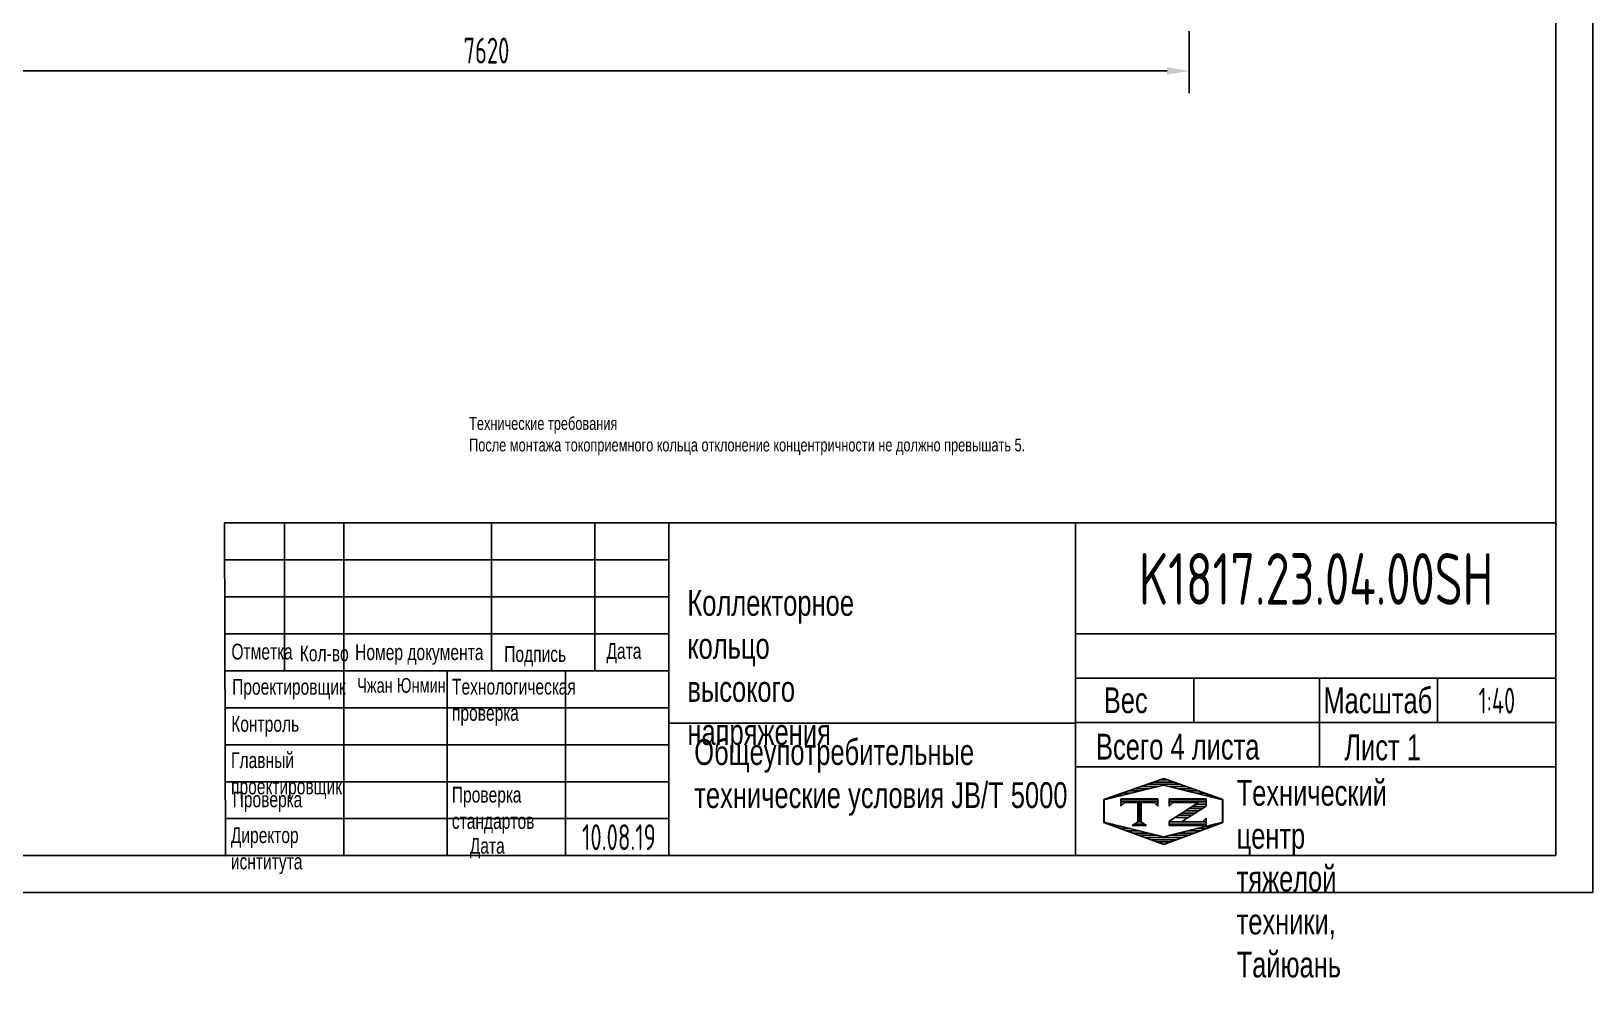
# Model space of a CAD drawing. Header units: millimetres. Extents: x 0 to 16800, y -462 to 11880.
# Drawn here: x 8334 to 16800, y -462 to 4669 of the extents above; entities that cross this region are included whole.
import ezdxf
from ezdxf.enums import TextEntityAlignment as Align

# ---------------------------------------------------------------- set-up
doc = ezdxf.new("R2010")
doc.units = ezdxf.units.MM
doc.header["$LTSCALE"] = 400
doc.linetypes.add('G', pattern=[2, 1.25, -0.25, 0.25, -0.25])
for name, color, linetype in [('01', 7, 'Continuous'), ('02', 1, 'Continuous'), ('05', 4, 'G'), ('08', 1, 'Continuous'), ('11', 3, 'Continuous'), ('THICK', 7, 'Continuous')]:
    doc.layers.add(name, color=color, linetype=linetype)
doc.styles.get("Standard").update_dxf_attribs({"font": 'isocp', "width": 0.707, "bigfont": 'intecad.shx'})
doc.dimstyles.new('INTE', dxfattribs={"dimscale": 40, "dimtxt": 3.5, "dimasz": 3, "dimexe": 3, "dimexo": 0, "dimgap": 1, "dimtad": 1, "dimdec": 1, "dimdsep": 46, "dimtxsty": 'Standard', "dimcen": 0, "dimclrd": 1, "dimclre": 1, "dimclrt": 3, "dimaunit": 1, "dimadec": 0, "dimazin": 0, "dimtfac": 1, "dimtdec": 1, "dimtmove": 0, "dimatfit": 0, "dimfxl": 1, "dimarcsym": 0})

# ---------------------------------------------------------------- blocks, each defined once
blk = doc.blocks.new('*D67')
at = {"layer": '08', "color": 1, "lineweight": -2}
for p, q in [((6991.8, 4669), (6991.8, 4334)), ((14611.8, 4669), (14611.8, 4334)), ((14491.8, 4454), (7111.8, 4454))]:
    blk.add_line(p, q, dxfattribs=at)
at = {"layer": '08', "color": 1}
for points in [[(7111.8, 4474), (7111.8, 4434), (6991.8, 4454)], [(14491.8, 4474), (14491.8, 4434), (14611.8, 4454)]]:
    blk.add_solid(points, dxfattribs=at)
at = {"layer": 'Defpoints', "color": 0}
for p in [(6991.8, 4669), (14611.8, 4669), (6991.8, 4454)]:
    blk.add_point(p, dxfattribs=at)
at = {"layer": '08', "color": 3, "insert": (10801.8, 4564), "char_height": 140, "attachment_point": 5}
blk.add_mtext('7620', dxfattribs=at)
blk = doc.blocks.new('*U191')
at = {"layer": '01'}
for points in [[(415, 5), (415, 292)], [(25, 5), (415, 5)]]:
    blk.add_lwpolyline(points, dxfattribs=at)
at = {"layer": '02'}
for points in [[(420, 0), (420, 297)], [(0, 0), (420, 0)]]:
    blk.add_lwpolyline(points, dxfattribs=at)
blk = doc.blocks.new('*X195')
at = {"color": 0}
for p, q in [((127.06, 7.8), (132.06, 7.8)), ((127.06, 7.5), (132.06, 7.5)), ((127.06, 7.2), (127.32, 7.2)), ((129.7, 6.6), (131.51, 6.6)), ((130.16, 6.9), (131.98, 6.9)), ((130.62, 7.2), (132.06, 7.2)), ((127.84, 5.4), (129.64, 5.4)), ((128.3, 5.7), (130.1, 5.7)), ((128.77, 6), (130.57, 6)), ((129.23, 6.3), (131.04, 6.3))]:
    blk.add_line(p, q, dxfattribs=at)
blk = doc.blocks.new('*X196')
at = {"color": 0}
for p, q in [((127.06, 4.8), (132.06, 4.8)), ((127.06, 4.5), (132.06, 4.5)), ((131.84, 5.1), (132.06, 5.1))]:
    blk.add_line(p, q, dxfattribs=at)
blk = doc.blocks.new('*X194')
at = {"color": 0}
for p, q in [((122.34, 4.5), (123.72, 4.5)), ((122.82, 4.8), (123.24, 4.8))]:
    blk.add_line(p, q, dxfattribs=at)
blk = doc.blocks.new('*X193')
at = {"color": 0}
for p, q in [((120.53, 7.8), (125.53, 7.8)), ((120.53, 7.5), (125.53, 7.5)), ((120.53, 7.2), (120.79, 7.2)), ((125.27, 7.2), (125.53, 7.2))]:
    blk.add_line(p, q, dxfattribs=at)
blk = doc.blocks.new('*X192')
at = {"color": 0}
for p, q in [((120.66, 8.7), (121.92, 8.7)), ((121.52, 9), (123.12, 9)), ((122.38, 9.3), (124.32, 9.3)), ((123.24, 9.6), (125.52, 9.6)), ((124.1, 9.9), (128.52, 9.9)), ((124.97, 10.2), (127.67, 10.2)), ((125.83, 10.5), (126.82, 10.5)), ((127.02, 9.6), (129.37, 9.6)), ((128.22, 9.3), (130.22, 9.3)), ((129.42, 9), (131.07, 9)), ((130.62, 8.7), (131.92, 8.7)), ((118.22, 7.8), (118.32, 7.8)), ((118.22, 7.5), (118.27, 7.5)), ((118.22, 7.2), (118.27, 7.2)), ((118.22, 6.9), (118.27, 6.9)), ((118.22, 6.6), (118.27, 6.6)), ((118.94, 8.1), (119.52, 8.1)), ((119.8, 8.4), (120.72, 8.4)), ((131.82, 8.4), (132.77, 8.4)), ((133.02, 8.1), (133.62, 8.1)), ((134.22, 7.8), (134.32, 7.8)), ((134.27, 7.5), (134.32, 7.5)), ((134.27, 7.2), (134.32, 7.2)), ((134.27, 6.9), (134.32, 6.9)), ((134.27, 6.6), (134.32, 6.6)), ((118.22, 6.3), (118.27, 6.3)), ((118.22, 6), (118.27, 6)), ((118.22, 5.7), (118.27, 5.7)), ((118.22, 5.4), (118.27, 5.4)), ((118.22, 5.1), (118.27, 5.1)), ((118.22, 4.8), (118.27, 4.8)), ((118.79, 4.5), (119.42, 4.5)), ((133.12, 4.5), (133.76, 4.5)), ((134.27, 6.3), (134.32, 6.3)), ((134.27, 6), (134.32, 6)), ((134.27, 5.7), (134.32, 5.7)), ((134.27, 5.4), (134.32, 5.4)), ((134.27, 5.1), (134.32, 5.1)), ((134.27, 4.8), (134.32, 4.8)), ((119.61, 4.2), (120.62, 4.2)), ((120.43, 3.9), (121.82, 3.9)), ((121.26, 3.6), (123.02, 3.6)), ((122.08, 3.3), (124.22, 3.3)), ((122.91, 3), (125.42, 3)), ((123.73, 2.7), (128.89, 2.7)), ((124.55, 2.4), (128.07, 2.4)), ((127.12, 3), (129.7, 3)), ((128.32, 3.3), (130.51, 3.3)), ((129.52, 3.6), (131.32, 3.6)), ((130.72, 3.9), (132.14, 3.9)), ((131.92, 4.2), (132.95, 4.2)), ((125.38, 2.1), (127.26, 2.1)), ((126.2, 1.8), (126.45, 1.8))]:
    blk.add_line(p, q, dxfattribs=at)

msp = doc.modelspace()

# ---------------------------------------------------------------- linework, layer by layer
at = {"layer": '01'}
for p in [(16600, 1999.28), (16600, 1995.22), (16600, 1994.5)]:
    msp.add_point(p, dxfattribs=at)
at = {"layer": 'THICK'}
for p, q in [((9380.82, 2003.43), (9386.29, 200)), ((9380.82, 2003.43), (16600, 2003.43)), ((9706.8, 2002.56), (9706.8, 2003.43)), ((9706.9, 1201.9), (9706.9, 2003.43)), ((10027.51, 200), (10027.51, 2003.43)), ((10829.03, 1201.9), (10829.03, 2003.43)), ((11390.1, 1201.9), (11390.1, 2003.43)), ((11790.86, 200), (11790.86, 2003.43)), ((13995.05, 200), (13995.05, 2003.43)), ((16600, 200), (16600, 2003.43)), ((9386.29, 1402.29), (11790.86, 1402.29)), ((13995.05, 1402.29), (16600, 1402.29)), ((9386.29, 1201.9), (11790.86, 1201.9)), ((10588.57, 200), (10588.57, 1201.9)), ((11229.79, 200), (11229.79, 1201.9)), ((13995.05, 1161.83), (16600, 1161.83)), ((14636.27, 921.37), (14636.27, 1161.83)), ((15317.56, 680.91), (15317.56, 1161.83)), ((15958.78, 921.37), (15958.78, 1161.83)), ((11790.86, 917.9), (13995.05, 917.9)), ((13995.05, 921.37), (16600, 921.37)), ((13995.05, 680.91), (16600, 680.91)), ((9386.29, 200), (16600, 200))]:
    msp.add_line(p, q, dxfattribs=at)
at = {"layer": 'THICK', "color": 3}
for p, q in [((9386.29, 1803.05), (11790.86, 1803.05)), ((9386.29, 1602.67), (11790.86, 1602.67)), ((9386.29, 1001.52), (11790.86, 1001.52)), ((9386.29, 801.14), (11790.86, 801.14)), ((9386.29, 600.76), (11790.86, 600.76)), ((14149.43, 504.82), (14474.24, 617.96)), ((14474.24, 617.96), (14794.85, 504.82)), ((14151.53, 502.27), (14472.14, 582.43)), ((14242.07, 468.48), (14242.07, 508.56)), ((14242.07, 508.56), (14442.45, 508.56)), ((14442.45, 508.56), (14442.45, 468.48)), ((14472.14, 582.43), (14792.75, 502.27)), ((14503.81, 508.56), (14503.81, 468.48)), ((14503.81, 508.56), (14704.19, 508.56)), ((14704.19, 508.56), (14704.19, 468.48)), ((14149.43, 378.83), (14149.43, 504.82)), ((14151.53, 382.05), (14151.53, 502.27)), ((14262.1, 488.52), (14242.07, 468.48)), ((14422.41, 488.52), (14262.1, 488.52)), ((14333.49, 488.71), (14333.49, 378.79)), ((14342.25, 488.71), (14342.25, 378.79)), ((14352.27, 488.71), (14352.27, 378.79)), ((14442.45, 468.48), (14422.41, 488.52)), ((14503.81, 468.48), (14523.84, 488.52)), ((14661.6, 488.52), (14503.81, 386.43)), ((14523.84, 488.52), (14661.6, 488.52)), ((14704.18, 468.87), (14601.52, 403.16)), ((14792.75, 502.27), (14792.75, 382.05)), ((14794.85, 504.82), (14794.85, 378.83)), ((9386.29, 400.38), (11790.86, 400.38)), ((14474.24, 260.56), (14149.43, 378.83)), ((14472.14, 301.89), (14151.53, 382.05)), ((14342.25, 387.95), (14303.43, 363.53)), ((14303.43, 363.53), (14342.25, 363.53)), ((14342.25, 387.95), (14381.08, 363.53)), ((14381.08, 363.53), (14342.25, 363.53)), ((14792.75, 382.05), (14472.14, 301.89)), ((14794.85, 378.83), (14474.24, 260.56)), ((14503.81, 386.43), (14503.81, 363.53)), ((14503.81, 363.53), (14704.18, 363.53)), ((14601.52, 403.16), (14570.9, 383.56)), ((14684.14, 383.56), (14570.9, 383.56)), ((14704.18, 403.6), (14684.14, 383.56)), ((14704.18, 363.53), (14704.18, 403.6))]:
    msp.add_line(p, q, dxfattribs=at)
for p in [(9386.29, 400.38), (9386.29, 200)]:
    msp.add_point(p, dxfattribs=at)

# ---------------------------------------------------------------- block references
at = {"layer": '01', "xscale": 40, "yscale": 40, "zscale": 40}
msp.add_blockref('*U191', (0, 0), dxfattribs=at)
at = {"layer": 'THICK', "color": 3, "xscale": 40.07616838704661, "yscale": 40.07616838703098, "zscale": 40.07616838703088}
for name in ['*X192', '*X193', '*X195', '*X194', '*X196']:
    msp.add_blockref(name, (9411.64, 190.21), dxfattribs=at)

# ---------------------------------------------------------------- texts
at = {"insert": (10100.72, 1162.73), "char_height": 79.968, "attachment_point": 1}
msp.add_mtext('{\\fArial|b0|i0|c204|p34;\\C3;Чжан Юнмин}', dxfattribs=at)
at = {"layer": '01', "attachment_point": 1}
for s, insert, char_height in [('{\\fArial|b0|i0|c204|p34;\\C3;Технические требования\\PПосле монтажа токоприемного кольца отклонение концентричности не должно превышать 5.}', (10707.7, 2577.89), 70), ('{\\fArial|b0|i0|c204|p34;Отметка}', (9419.02, 1348.89), 85.4525), ('{\\fArial|b0|i0|c204|p34;Кол-во}', (9789.6, 1339.06), 85.4525), ('{\\fArial|b0|i0|c204|p34;Номер документа}', (10089.77, 1345.64), 85.4525), ('{\\fArial|b0|i0|c204|p34;Подпись}', (10898.06, 1335.79), 85.4525), ('{\\fArial|b0|i0|c204|p34;Дата}', (11452.29, 1352.17), 85.4525), ('{\\fArial|b0|i0|c204|p34;Проектировщик}', (9422.78, 1158.02), 85.4525), ('{\\fArial|b0|i0|c204|p34;Технологическая\\Pпроверка}', (10614.83, 1158.66), 85.4525), ('{\\fArial|b0|i0|c204|p34;Вес}', (14148.98, 1112.07), 139.5725), ('{\\fArial|b0|i0|c204|p34;Контроль}', (9417.87, 956.74), 85.4525), ('{\\fArial|b0|i0|c204|p34;Всего 4 листа}', (14106.52, 860.71), 140), ('{\\fArial|b0|i0|c204|p34;Лист 1}', (15452.76, 857.05), 140), ('{\\fArial|b0|i0|c204|p34;Главный\\Pпроектировщик}', (9417.11, 760.05), 85.4525), ('{\\fArial|b0|i0|c204|p34;Общеупотребительные\\Pтехнические условия \\fArial|b0|i0|c0|p34;JB/T 5000}', (11928.16, 831.43), 140), ('{\\fArial|b0|i0|c204|p34;Проверка}', (9425.46, 547.53), 85.4525), ('{\\fArial|b0|i0|c204|p34;Проверка\\Pстандартов}', (10614.01, 572.92), 85.4525), ('{\\fArial|b0|i0|c204|p34;Директор\\Pиснтитута}', (9415.8, 353.38), 85.4525), ('{\\fArial|b0|i0|c204|p34;Дата}', (10711.1, 296.26), 85.4525)]:
    msp.add_mtext(s, dxfattribs=dict(at, insert=insert, char_height=char_height))
for s, insert, char_height, width in [('{\\fArial|b0|i0|c204|p34;\\C3;Коллекторное кольцо\\Pвысокого напряжения}', (11891.22, 1640.42), 140, 3.6582), ('{\\fArial|b0|i0|c204|p34;Технический центр\\Pтяжелой техники, Тайюань}', (14869.28, 610.08), 139.5725, 6.559)]:
    msp.add_mtext(s, dxfattribs=dict(at, insert=insert, char_height=char_height, width=width))
at = {"layer": '05', "insert": (15339.6, 1111.4), "char_height": 139.6283, "attachment_point": 1}
msp.add_mtext('{\\fArial|b0|i0|c204|p34;\\C0;Масштаб}', dxfattribs=at)
at = {"layer": '11'}
for s, height, width, p, p2 in [('K1817.23.04.00SH', 280, 0.696239, (14339.4, 1560), (16260.6, 1560)), ('1:40', 140, 0.657692, (16180.98, 970), (16379.02, 970)), ('10.08.19', 140, 0.661132, (11320, 230), (11720, 230))]:
    msp.add_text(s, height=height, dxfattribs=dict(at, width=width)).set_placement(p, p2, align=Align.FIT)

# ---------------------------------------------------------------- dimensions: what is measured, and where the dimension line sits
at = {"layer": '08'}
dim = msp.add_linear_dim(base=(6991.79, 4454.02), p1=(14611.79, 4669.03), p2=(6991.79, 4669.03), dimstyle='INTE', dxfattribs=at)
dim.commit()
dim.dimension.update_dxf_attribs({"geometry": '*D67', "text_midpoint": (10801.79, 4564.03)})

doc.saveas('drawing.dxf')
